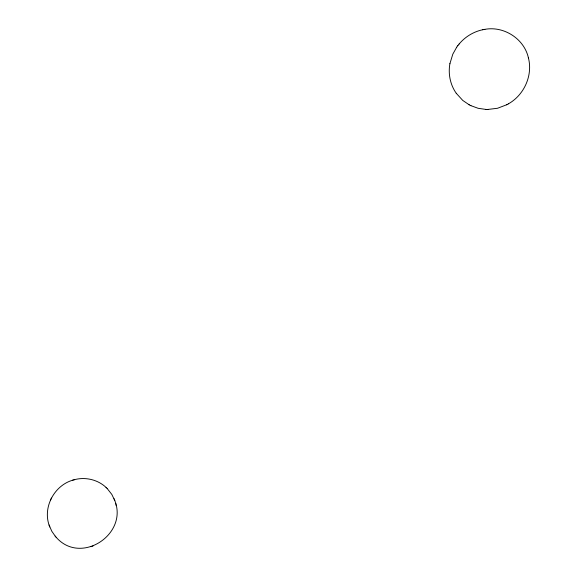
<?xml version="1.0" encoding="UTF-8"?>
<svg xmlns="http://www.w3.org/2000/svg" width="577" height="577" viewBox="0 0 577 577"><rect width="100%" height="100%" fill="white"/><g stroke="black" fill="none" stroke-linecap="round" stroke-linejoin="round"><path stroke-width="0.87" d="M449.909 63.665C448.026 73.914 450.269 84.92 456.364 93.424M449.894 63.715L452.786 54.216L456.695 47.206M73.084 480.078C54.368 485.228 42.539 507.226 49.261 525.582M51.057 498.867L51.425 498.102M50.408 500.223L50.776 499.466M456.674 47.249L457.878 45.576M459.09 44.061C465.134 36.784 473.652 31.591 482.927 29.701M457.842 45.626L459.133 44.003M508.474 103.802C524.19 94.945 533.033 75.277 528.366 57.714M487.688 109.464L497.54 108.267L506.866 104.697M506.736 104.769L508.597 103.737M56.106 537.209C80.809 565.763 128.851 534.035 114.585 500.064M92.37 546.239L93.02 546.022M90.971 546.7L91.592 546.498M73.928 479.833C85.05 476.631 97.773 479.53 106.19 487.543M72.464 480.259L74.52 479.66M484.694 29.384C503.779 25.72 524.197 38.774 528.402 57.844M482.747 29.737L484.889 29.34M470.753 105.605L478.131 108.296L485.957 109.428M485.747 109.421L487.89 109.471M456.256 93.279L462.776 100.441L469.245 104.834M469.051 104.733L470.94 105.699M107.091 488.416L111.794 494.388L114.787 500.584M106.045 487.399L107.264 488.582M49.067 525.027L51.843 531.323L55.356 536.343M55.14 536.105L56.294 537.418M114.044 498.701L114.232 499.192M49.564 526.419L49.752 526.952M115.674 503.411L115.811 504.009M116.006 504.846L116.15 505.466"/></g></svg>
